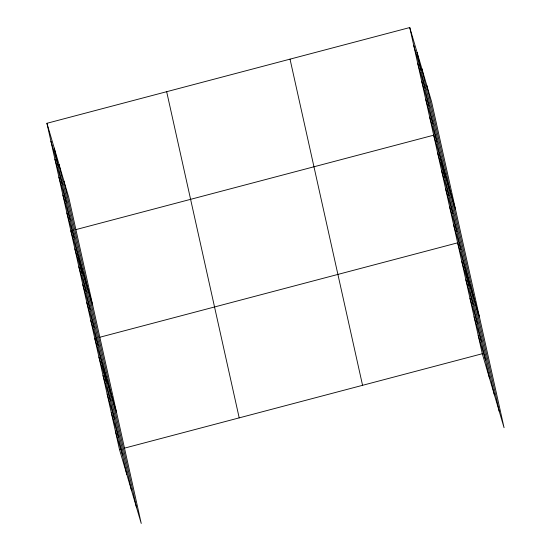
<?xml version="1.0" encoding="UTF-8"?>
<svg xmlns="http://www.w3.org/2000/svg" width="551" height="551" viewBox="0 0 551 551"><rect width="100%" height="100%" fill="white"/><g stroke="black" fill="none" stroke-linecap="round" stroke-linejoin="round"><path stroke-width="0.83" d="M46.931 123.293L68.703 197.279L141.242 523.45L119.471 449.464L46.931 123.293L409.758 27.55L431.529 101.536L504.069 427.707L482.297 353.721L409.758 27.55M73.359 230.27L70.865 230.931L92.644 304.917M75.859 229.615L433.692 135.188L455.47 209.173M96.466 338.128L94.806 338.569L116.578 412.554M99.793 337.253L457.633 242.826L479.404 316.804M119.471 449.464L121.13 449.031M124.457 448.149L482.297 353.721M413.746 45.492L421.06 70.335M417.734 63.427L425.048 88.277M421.729 81.369L429.036 106.212M425.716 99.311L433.031 124.154M429.704 117.246L437.019 142.096M437.687 153.13L444.994 177.973M441.675 171.065L448.989 195.908M445.663 189.007L452.977 213.85M449.65 206.942L456.965 231.792M453.645 224.884L460.953 249.727M461.745 261.305L469.053 286.155M465.857 279.791L473.164 304.634M469.962 298.27L477.276 323.12M474.074 316.756L481.388 341.599M478.185 335.242L485.5 360.085M50.919 141.235L58.234 166.078M54.907 159.17L62.222 184.02M58.902 177.112L66.21 201.955M62.89 195.054L70.197 219.897M66.878 212.989L74.192 237.839M74.86 248.873L82.168 273.716M78.848 266.808L86.156 291.658M82.836 284.75L90.15 309.593M86.824 302.692L94.138 327.535M90.819 320.627L98.126 345.477M98.918 357.048L106.226 381.898M103.023 375.534L110.338 400.377M107.135 394.02L114.45 418.863M111.247 412.499L118.561 437.342M115.359 430.985L122.673 455.829M426.756 85.315L499.296 411.494M421.839 68.613L494.378 394.785M417.073 52.393L489.612 378.565M290.026 59.143L362.565 385.321M166.664 91.7L239.203 417.872M63.93 181.059L136.469 507.237M59.012 164.356L131.551 490.528M54.239 148.136L126.778 474.315"/></g></svg>
